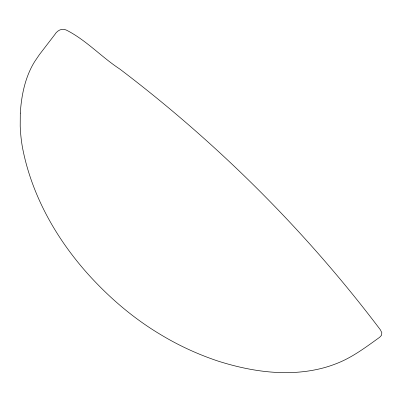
<?xml version="1.0" encoding="UTF-8"?>
<svg xmlns="http://www.w3.org/2000/svg" width="402" height="402" viewBox="0 0 402 402"><rect width="100%" height="100%" fill="white"/><g stroke="black" fill="none" stroke-linecap="round" stroke-linejoin="round"><path stroke-width="0.6" d="M20.291 113.093L20.206 126.183A175.101 166.247 -4.7 0 0 22.356 146.861C29.874 186.985 48.617 224.587 73.541 256.717A325.474 309.012 -4.7 0 0 94.771 281.4C114.439 302.053 136.585 320.359 161.152 334.906A279.385 265.255 -4.7 0 0 187.855 349.097A283.249 268.923 -4.7 0 0 218.397 361.202C251.225 371.584 286.922 376.87 320.831 368.569A111.078 105.46 -4.7 0 0 335.474 363.961C351.73 357.906 365.669 347.323 379.629 337.308L381.297 335.544A4.723 4.482 -4.7 0 0 381.548 335.112L381.825 332.715L380.367 329.801C306.103 231.381 218.01 143.569 119.811 69.049C101.379 57.009 86.083 39.989 66.29 30.06C61.858 27.783 56.958 30.713 54.702 34.708L39.396 54.627L34.793 61.411A79.973 75.928 -4.7 0 0 29.783 70.797C23.788 84.073 21.246 98.641 20.291 113.093"/></g></svg>
